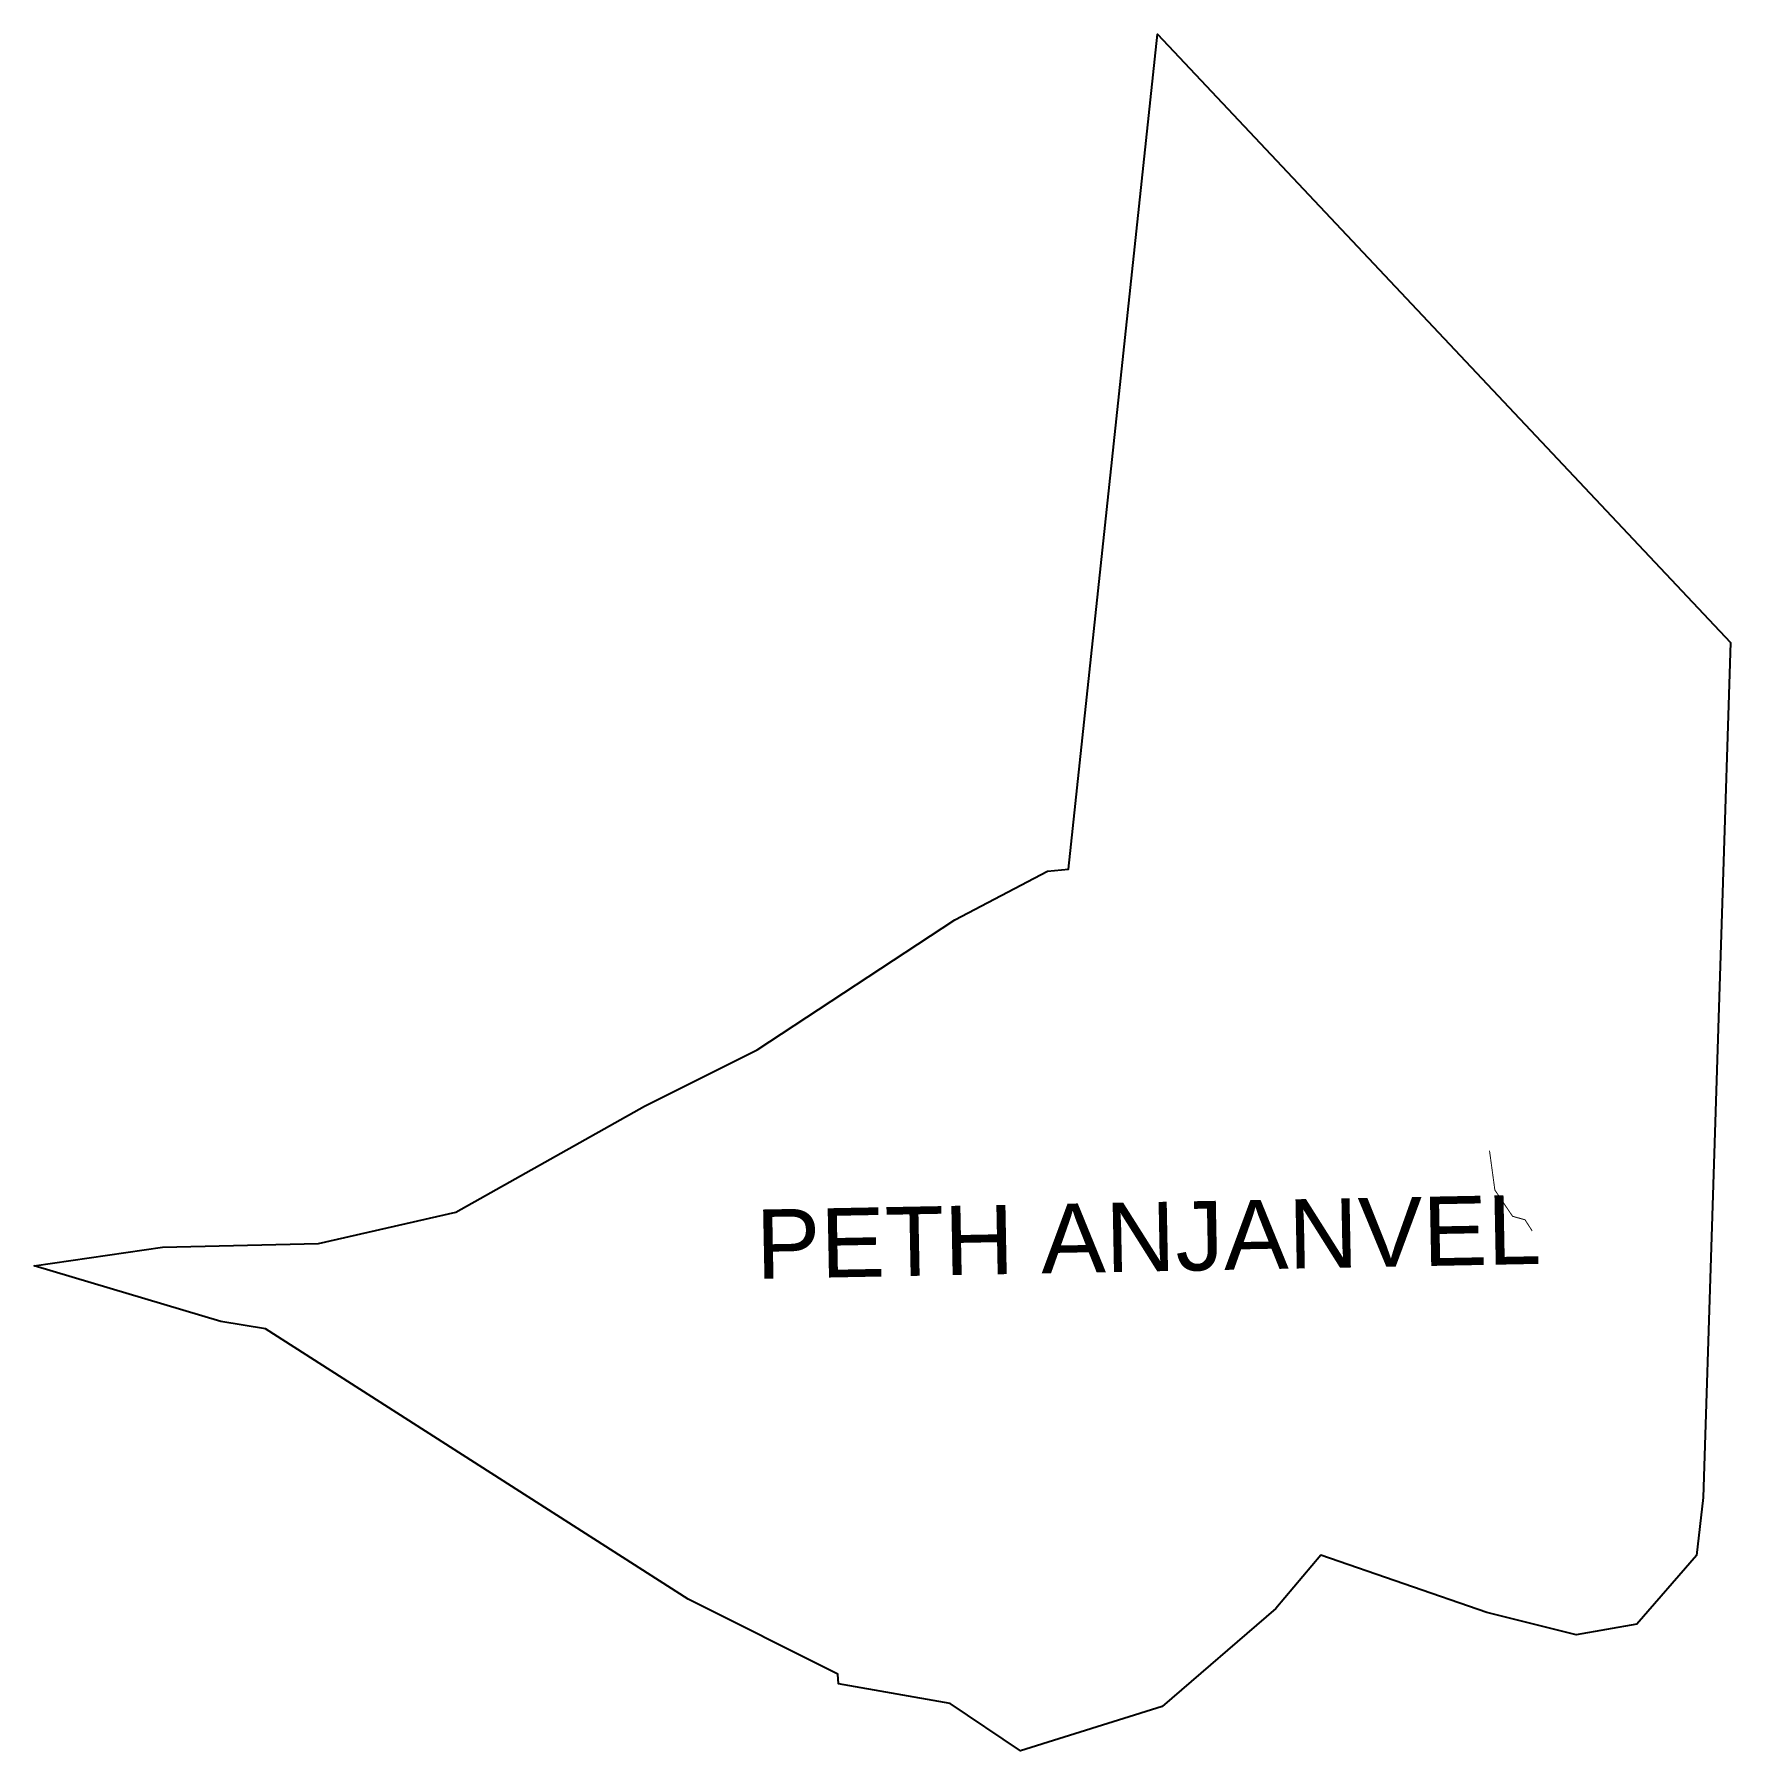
# Model space of a CAD drawing. Header units: metres. Extents: x 302634 to 304378, y 1943094 to 1944859.
import ezdxf

# ---------------------------------------------------------------- set-up
doc = ezdxf.new("R2010")
doc.units = ezdxf.units.M
for name, color, linetype in [('SEAWALL', 170, 'Continuous'), ('village', 3, 'Continuous'), ('VILLAGE NAME', 250, 'Continuous')]:
    doc.layers.add(name, color=color, linetype=linetype)
doc.styles.get("Standard").update_dxf_attribs({"font": 'simplex.shx'})

msp = doc.modelspace()

# ---------------------------------------------------------------- linework, layer by layer
at = {"layer": 'SEAWALL', "color": 30, "const_width": 1, "flags": 128}
msp.add_lwpolyline([(304173.7, 1943628), (304166.3, 1943639.5), (304153.5, 1943643.1), (304135.3, 1943670.1), (304129.8, 1943710.5)], dxfattribs=at)
at = {"layer": 'village', "color": 3, "true_color": 0x00ff00}
msp.add_polyline3d([(302765.7, 1943611.2, 0), (302925.9, 1943615, 0), (303067, 1943647.2, 0), (303261.1, 1943756.5, 0), (303377, 1943814.4, 0), (303580.1, 1943947.9, 0), (303675.4, 1943998, 0), (303697, 1944000.1, 0), (303788.4, 1944858.7, 0), (304377.7, 1944233.1, 0), (304349.6, 1943353.8, 0), (304342.7, 1943294.4, 0), (304281.4, 1943223.5, 0), (304218.9, 1943212.5, 0), (304126.9, 1943235.5, 0), (303956.4, 1943294.7, 0), (303910.3, 1943239.7, 0), (303793.3, 1943139, 0), (303647.6, 1943093.5, 0), (303575.2, 1943141.9, 0), (303460.6, 1943162.1, 0), (303459.9, 1943172.3, 0), (303305.9, 1943249.5, 0), (302871.6, 1943527.3, 0), (302825.4, 1943534.8, 0), (302633.8, 1943592.3, 0)], close=True, dxfattribs=at)

# ---------------------------------------------------------------- texts
at = {"layer": 'VILLAGE NAME', "insert": (303374.9, 1943649.9), "char_height": 71.235, "attachment_point": 1, "rotation": 1.1028}
msp.add_mtext_dynamic_manual_height_columns('{\\fArial|b0|i0|c0|p34;PETH ANJANVEL}', width=1029.278, gutter_width=356.2, heights=[0], dxfattribs=at)

doc.saveas('drawing.dxf')
